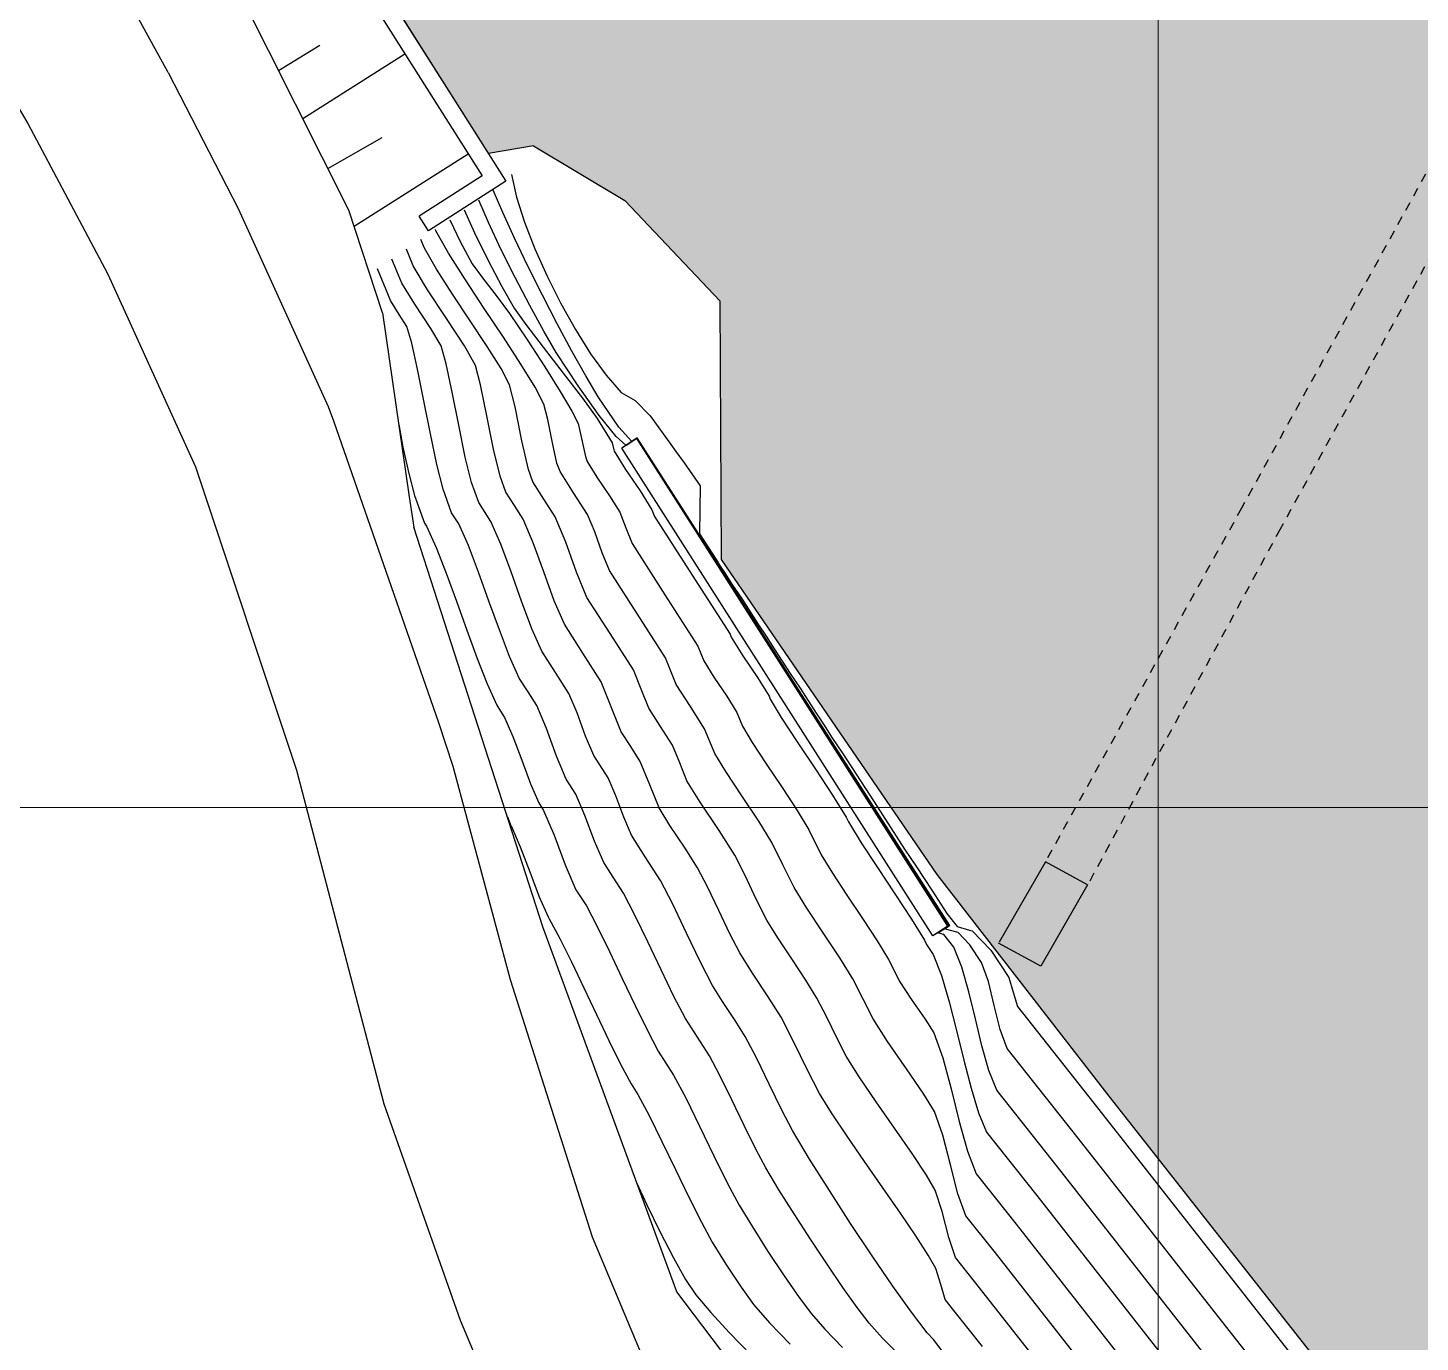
# Model space of a CAD drawing. Extents: x 61466 to 63015, y 108404 to 110397.
# Drawn here: x 62839.52 to 62886.5, y 109037.04 to 109081.38 of the extents above; entities that cross this region are included whole.
import ezdxf

# ---------------------------------------------------------------- set-up
doc = ezdxf.new("R2010")
doc.units = 0
doc.header["$LTSCALE"] = 1.000015
doc.header["$MEASUREMENT"] = 0
doc.linetypes.add('DOT', pattern=[0.55, 0.3, -0.25])
for name, color, linetype in [('Bâti', 7, 'Continuous'), ('colore lago', 131, 'Continuous'), ('coordinate', 2, 'Continuous'), ('curve livello 5m', 7, 'Continuous'), ('Limite fiume', 6, 'Continuous'), ('pendenze', 2, 'Continuous'), ('Strade', 7, 'Continuous'), ('TalusHautBas', 7, 'Continuous')]:
    doc.layers.add(name, color=color, linetype=linetype)
doc.layers.add('Colori bordi', color=5, linetype='Continuous', plot=False)
doc.layers.add('no_plot', color=5, linetype='Continuous', plot=False)

msp = doc.modelspace()

# ---------------------------------------------------------------- hatches: boundary and pattern name
at = {"layer": 'colore lago', "linetype": 'Continuous', "lineweight": 0}
msp.add_hatch(color=256, dxfattribs=at).paths.add_polyline_path([(62975.581, 108981.848), (62972.563, 108992.078), (62972.159, 108999.722), (62973.022, 109007.77), (62971.274, 109014.677), (62964.726, 109023.502), (62958.063, 109028.933), (62955.276, 109033.134), (62951.179, 109038.433), (62944.971, 109044.58), (62942.828, 109044.354), (62941.256, 109046.058), (62941.518, 109050.317), (62932.519, 109062.712), (62923.949, 109074.515), (62921.068, 109073.828), (62913.169, 109080.232), (62912.424, 109083.359), (62899.063, 109099.351), (62899.187, 109099.452), (62898.973, 109099.701), (62894.248, 109105.211), (62888.989, 109110.74), (62879.9, 109119.979), (62873.641, 109126.426), (62866.263, 109134.064), (62859.634, 109141.122), (62850.425, 109151.454), (62847.28, 109155.501), (62836.245, 109170.983), (62830.549, 109180.12), (62830.097, 109179.839), (62825.256, 109176.833), (62819.938, 109173.531), (62807.248, 109165.652), (62813.286, 109155.991), (62827.781, 109132.797), (62825.357, 109131.271), (62827.221, 109128.084), (62828.208, 109126.068), (62829.848, 109121.716), (62831.445, 109117.447), (62833.184, 109113.299), (62835.862, 109107.959), (62838.858, 109102.878), (62842.822, 109096.611), (62845.343, 109092.552), (62846.651, 109090.446), (62851.47, 109082.811), (62855.067, 109077.137), (62856.583, 109077.401), (62859.665, 109075.554), (62862.875, 109072.174), (62862.914, 109063.446), (62870.198, 109052.816), (62875.993, 109045.342), (62885.568, 109033.177), (62896.673, 109017.402), (62896.556, 109017.052), (62904.818, 109004.914), (62914.53, 108991.082), (62924.555, 108973.607), (62932.466, 108959.046), (62983.134, 108959.046), (62981.291, 108965.356), (62977.169, 108976.649)])

# ---------------------------------------------------------------- linework, layer by layer
at = {"layer": 'Bâti', "linetype": 'Continuous'}
for p, q in [((62851.47, 109082.811), (62855.655, 109076.209)), ((62850.98, 109082.501), (62854.856, 109076.387)), ((62854.856, 109076.387), (62852.728, 109075.026)), ((62855.655, 109076.209), (62853.04, 109074.537)), ((62853.04, 109074.537), (62852.728, 109075.026)), ((62860.079, 109067.553), (62859.569, 109067.201)), ((62860.075, 109067.523), (62859.569, 109067.201)), ((62870.062, 109050.75), (62859.569, 109067.201)), ((62870.568, 109051.072), (62860.075, 109067.523)), ((62870.634, 109051.095), (62860.079, 109067.553)), ((62873.856, 109053.245), (62872.292, 109050.53)), ((62875.281, 109052.467), (62873.856, 109053.245)), ((62875.281, 109052.467), (62873.699, 109049.72)), ((62870.634, 109051.095), (62870.062, 109050.75)), ((62870.568, 109051.072), (62870.062, 109050.75)), ((62873.699, 109049.72), (62872.274, 109050.498))]:
    msp.add_line(p, q, dxfattribs=at)
at = {"layer": 'Bâti', "linetype": 'DOT'}
for p, q in [((62887.478, 109077.892), (62880.476, 109065.178)), ((62888.775, 109077.178), (62881.773, 109064.464)), ((62880.476, 109065.178), (62873.856, 109053.245)), ((62881.776, 109064.469), (62875.281, 109052.467))]:
    msp.add_line(p, q, dxfattribs=at)
at = {"layer": 'Colori bordi', "linetype": 'Continuous', "lineweight": 0, "flags": 128}
msp.add_lwpolyline([(62851.47, 109082.811), (62855.067, 109077.137), (62856.583, 109077.401), (62859.665, 109075.554), (62862.875, 109072.174), (62862.914, 109063.446), (62870.198, 109052.816), (62875.993, 109045.342), (62885.568, 109033.177), (62896.673, 109017.402), (62896.556, 109017.052), (62904.818, 109004.914), (62914.53, 108991.082), (62924.555, 108973.607), (62932.466, 108959.046), (62983.134, 108959.046)], dxfattribs=at)
at = {"layer": 'coordinate', "linetype": 'Continuous', "lineweight": 0}
for p, q in [((62877.666, 109333.555), (62877.666, 108959.046)), ((62727.666, 109055.071), (62905.322, 109055.071))]:
    msp.add_line(p, q, dxfattribs=at)
at = {"layer": 'curve livello 5m', "color": 2, "flags": 128}
for points in [[(62854.251, 109075.241), (62854.592, 109074.469), (62855.04, 109073.555), (62855.514, 109072.654), (62855.937, 109071.923), (62855.937, 109071.923), (62856.323, 109071.374), (62856.911, 109070.603), (62857.586, 109069.734), (62858.233, 109068.891), (62858.738, 109068.197), (62858.738, 109068.197), (62859.245, 109067.384), (62859.299, 109067.139), (62859.312, 109067.103), (62859.69, 109066.486), (62860.187, 109065.76), (62860.582, 109065.122), (62860.582, 109065.122), (62860.671, 109064.894), (62861.943, 109062.911), (62863.217, 109060.925), (62863.259, 109060.82), (62863.648, 109060.191), (62864.142, 109059.467), (62864.534, 109058.833), (62864.534, 109058.833), (62864.573, 109058.737), (62864.941, 109058.117), (62865.482, 109057.29), (62866.096, 109056.374), (62866.678, 109055.49), (62867.129, 109054.756), (62867.129, 109054.756), (62867.212, 109054.588), (62867.639, 109053.888), (62868.189, 109053.048), (62868.782, 109052.159), (62869.337, 109051.311), (62869.776, 109050.596), (62869.776, 109050.596), (62869.848, 109050.452), (62870.068, 109050.121), (62870.346, 109049.403), (62870.607, 109048.522), (62870.858, 109047.549), (62871.103, 109046.553), (62871.35, 109045.603), (62871.604, 109044.771), (62871.871, 109044.125), (62871.871, 109044.125), (62873.567, 109041.983), (62879.115, 109034.907)], [(62870.882, 109036.075), (62870.076, 109037.13), (62869.865, 109037.354), (62869.341, 109038.046), (62868.71, 109038.932), (62868.011, 109039.951), (62867.283, 109041.045), (62866.568, 109042.153), (62865.903, 109043.216), (62865.329, 109044.173), (62864.966, 109044.862), (62864.54, 109045.738), (62864.108, 109046.626), (62863.731, 109047.347), (62863.386, 109047.894), (62862.965, 109048.528), (62862.627, 109049.066), (62862.215, 109049.862), (62861.749, 109050.838), (62861.283, 109051.815), (62860.872, 109052.611), (62860.356, 109053.411), (62859.89, 109054.141), (62859.631, 109054.748), (62859.358, 109055.474), (62859.099, 109056.081), (62858.619, 109056.83), (62858.344, 109057.483), (62858.057, 109058.265), (62857.782, 109058.919), (62857.324, 109059.634), (62856.866, 109060.347), (62856.533, 109061.105), (62856.184, 109062.039), (62855.83, 109063.032), (62855.481, 109063.966), (62855.148, 109064.725), (62854.737, 109065.366), (62854.493, 109066.04), (62854.284, 109066.898), (62854.061, 109067.979), (62853.84, 109069.093), (62853.637, 109070.046), (62853.467, 109070.648), (62853.119, 109071.243), (62852.581, 109072.056), (62852.145, 109072.77), (62851.977, 109073.175), (62851.808, 109073.58)]]:
    msp.add_lwpolyline(points, dxfattribs=at)
at = {"layer": 'Limite fiume', "linetype": 'Continuous'}
for p, q in [((62856.583, 109077.401), (62855.067, 109077.137)), ((62856.583, 109077.401), (62859.665, 109075.554)), ((62859.665, 109075.554), (62862.875, 109072.174)), ((62862.875, 109072.174), (62862.914, 109063.446)), ((62862.914, 109063.446), (62870.198, 109052.816)), ((62870.198, 109052.816), (62875.993, 109045.342)), ((62875.993, 109045.342), (62885.568, 109033.177))]:
    msp.add_line(p, q, dxfattribs=at)
at = {"layer": 'no_plot', "flags": 128}
for points in [[(62855.843, 109076.434), (62856.016, 109075.674), (62856.283, 109074.828), (62856.63, 109073.928), (62857.042, 109073.003), (62857.503, 109072.085), (62857.999, 109071.202), (62858.513, 109070.386), (62859.032, 109069.667), (62859.539, 109069.074), (62860.014, 109068.809), (62860.527, 109068.294), (62861.103, 109067.487), (62861.386, 109067.091), (62861.665, 109066.7), (62862.213, 109065.931), (62862.202, 109065.129), (62862.187, 109064.314), (62862.749, 109063.44), (62862.818, 109063.332), (62862.888, 109063.224), (62863.026, 109063.009), (62863.301, 109062.581), (62863.601, 109062.143), (62864.157, 109061.279), (62864.432, 109060.853), (62864.568, 109060.641), (62864.704, 109060.431), (62865.241, 109059.597), (62865.579, 109059.103), (62866.12, 109058.264), (62866.387, 109057.849), (62866.652, 109057.439), (62867.013, 109056.912), (62868.076, 109055.265), (62869.104, 109053.673), (62869.511, 109053.077), (62869.769, 109052.678), (62870.025, 109052.282), (62870.531, 109051.5), (62870.88, 109051.059), (62871.301, 109050.941), (62871.391, 109050.916), (62872.014, 109050.263), (62872.622, 109049.34), (62872.77, 109048.848), (62872.917, 109048.358), (62875.665, 109044.888), (62884.654, 109033.422)], [(62880.961, 109034.412), (62874.267, 109042.952), (62872.22, 109045.536), (62871.949, 109046.205), (62871.713, 109047.034), (62871.495, 109047.944), (62871.277, 109048.854), (62871.04, 109049.686), (62870.769, 109050.36), (62870.769, 109050.36), (62870.429, 109050.795), (62870.23, 109050.851), (62870.335, 109050.917), (62870.439, 109050.984), (62870.587, 109051.079), (62870.394, 109051.381), (62869.93, 109052.107), (62869.834, 109052.258), (62869.602, 109052.621), (62869.506, 109052.771), (62869.273, 109053.135), (62868.89, 109053.732), (62867.959, 109055.192), (62867.58, 109055.783), (62866.645, 109057.249), (62866.551, 109057.395), (62866.317, 109057.763), (62866.082, 109058.13), (62865.988, 109058.277), (62865.519, 109059.013), (62865.332, 109059.305), (62864.861, 109060.043), (62864.675, 109060.333), (62864.557, 109060.518), (62864.51, 109060.59), (62864.393, 109060.775), (62864.346, 109060.848), (62864.11, 109061.217), (62864.018, 109061.362), (62863.545, 109062.102), (62863.361, 109062.39), (62863.124, 109062.761), (62863.032, 109062.904), (62862.914, 109063.09), (62862.868, 109063.161), (62862.809, 109063.254), (62862.786, 109063.29), (62862.727, 109063.383), (62862.704, 109063.418), (62862.23, 109064.162), (62862.047, 109064.447), (62861.572, 109065.191), (62861.39, 109065.475), (62861.152, 109065.848), (62861.062, 109065.989), (62860.823, 109066.362), (62860.733, 109066.503), (62860.256, 109067.251), (62860.076, 109067.531), (62859.708, 109067.296), (62859.378, 109067.589), (62858.803, 109068.306), (62858.091, 109069.301), (62857.354, 109070.428), (62857.354, 109070.428), (62856.932, 109071.143), (62856.456, 109072.01), (62855.962, 109072.958), (62855.488, 109073.915), (62855.068, 109074.811), (62854.739, 109075.573)], [(62882.808, 109033.917), (62874.966, 109043.92), (62872.569, 109046.947), (62872.333, 109047.59), (62872.132, 109048.396), (62871.932, 109049.203), (62871.696, 109049.85), (62871.696, 109049.85), (62871.308, 109050.439), (62870.91, 109050.856), (62870.91, 109050.856), (62870.651, 109050.928), (62870.451, 109050.984), (62870.613, 109051.087), (62870.165, 109051.785), (62869.954, 109052.116), (62869.731, 109052.464), (62869.625, 109052.63), (62869.402, 109052.978), (62869.296, 109053.144), (62868.407, 109054.53), (62867.979, 109055.201), (62867.095, 109056.579), (62866.662, 109057.258), (62866.441, 109057.602), (62866.332, 109057.772), (62866.224, 109057.943), (62866.003, 109058.287), (62865.785, 109058.629), (62865.345, 109059.315), (62865.125, 109059.66), (62864.686, 109060.344), (62864.631, 109060.43), (62864.522, 109060.601), (62864.467, 109060.687), (62864.357, 109060.858), (62864.246, 109061.031), (62864.028, 109061.372), (62863.806, 109061.72), (62863.37, 109062.4), (62863.258, 109062.575), (62863.04, 109062.915), (62862.984, 109063.002), (62862.876, 109063.172), (62862.848, 109063.216), (62862.794, 109063.3), (62862.765, 109063.344), (62862.711, 109063.429), (62862.487, 109063.781), (62862.053, 109064.457), (62861.827, 109064.811), (62861.395, 109065.486), (62861.281, 109065.664), (62861.065, 109066), (62860.952, 109066.178), (62860.736, 109066.514), (62860.508, 109066.872), (62860.078, 109067.543), (62859.901, 109067.43), (62859.466, 109067.914), (62858.771, 109068.933), (62858.771, 109068.933), (62858.351, 109069.636), (62857.883, 109070.469), (62857.387, 109071.391), (62856.885, 109072.361), (62856.398, 109073.339), (62855.945, 109074.282), (62855.548, 109075.152), (62855.228, 109075.905)], [(62853.762, 109074.909), (62854.117, 109074.151), (62854.52, 109073.418), (62854.862, 109072.949), (62855.361, 109072.305), (62855.778, 109071.745), (62856.38, 109070.847), (62856.968, 109069.939), (62857.486, 109069.108), (62857.878, 109068.445), (62858.089, 109068.037), (62858.206, 109067.526), (62858.338, 109066.919), (62858.397, 109066.756), (62858.724, 109066.222), (62859.154, 109065.594), (62859.495, 109065.043), (62859.703, 109064.513), (62859.91, 109063.984), (62861.019, 109062.255), (62862.13, 109060.524), (62862.331, 109060.022), (62862.671, 109059.472), (62863.104, 109058.837), (62863.447, 109058.282), (62863.637, 109057.818), (62863.959, 109057.275), (62864.434, 109056.549), (62864.971, 109055.746), (62865.482, 109054.97), (62865.877, 109054.327), (62866.295, 109053.484), (62866.674, 109052.863), (62867.161, 109052.119), (62867.686, 109051.331), (62868.178, 109050.58), (62868.567, 109049.946), (62868.944, 109049.196), (62869.329, 109048.61), (62869.796, 109047.94), (62870.092, 109047.47), (62870.397, 109046.633), (62870.679, 109045.587), (62870.952, 109044.484), (62871.229, 109043.476), (62871.523, 109042.714), (62872.868, 109041.015), (62877.268, 109035.402)], [(62873.575, 109036.392), (62871.469, 109039.079), (62870.825, 109039.892), (62870.596, 109040.57), (62870.377, 109041.441), (62870.141, 109042.168), (62870.141, 109042.168), (62869.849, 109042.67), (62869.364, 109043.397), (62868.769, 109044.255), (62868.144, 109045.151), (62867.573, 109045.992), (62867.137, 109046.685), (62867.137, 109046.685), (62866.827, 109047.284), (62866.469, 109048.024), (62866.149, 109048.646), (62866.149, 109048.646), (62865.774, 109049.251), (62865.299, 109049.968), (62864.827, 109050.682), (62864.461, 109051.275), (62864.461, 109051.275), (62864.112, 109051.962), (62863.723, 109052.782), (62863.374, 109053.469), (62863.374, 109053.469), (62862.851, 109054.298), (62862.214, 109055.251), (62861.763, 109055.979), (62861.763, 109055.979), (62861.518, 109056.58), (62861.273, 109057.182), (62861.273, 109057.182), (62860.873, 109057.805), (62860.475, 109058.426), (62860.475, 109058.426), (62860.215, 109059.074), (62859.956, 109059.721), (62859.956, 109059.721), (62859.171, 109060.945), (62858.388, 109062.166), (62858.037, 109063.015), (62857.672, 109064.034), (62857.321, 109064.884), (62857.321, 109064.884), (62856.939, 109065.479), (62856.567, 109066.061), (62856.567, 109066.061), (62856.416, 109066.48), (62856.193, 109067.452), (62855.966, 109068.59), (62855.778, 109069.342), (62855.778, 109069.342), (62855.492, 109069.886), (62855.023, 109070.634), (62854.451, 109071.499), (62853.855, 109072.397), (62853.316, 109073.24), (62852.91, 109073.943), (62852.91, 109073.943), (62852.785, 109074.245)], [(62875.422, 109035.897), (62872.169, 109040.047), (62871.174, 109041.303), (62870.905, 109042.04), (62870.652, 109043.018), (62870.395, 109044.017), (62870.117, 109044.819), (62870.117, 109044.819), (62869.76, 109045.402), (62869.168, 109046.261), (62868.531, 109047.18), (62868.041, 109047.941), (62868.041, 109047.941), (62867.703, 109048.609), (62867.358, 109049.296), (62867.358, 109049.296), (62866.918, 109050.005), (62866.361, 109050.847), (62865.808, 109051.684), (62865.378, 109052.379), (62865.378, 109052.379), (62865.002, 109053.139), (62864.626, 109053.898), (62864.626, 109053.898), (62864.183, 109054.611), (62863.614, 109055.466), (62863.07, 109056.287), (62862.7, 109056.899), (62862.7, 109056.899), (62862.36, 109057.732), (62861.88, 109058.48), (62861.403, 109059.224), (62861.403, 109059.224), (62861.043, 109060.123), (62860.095, 109061.6), (62859.149, 109063.075), (62858.906, 109063.665), (62858.652, 109064.373), (62858.408, 109064.963), (62858.408, 109064.963), (62857.938, 109065.694), (62857.482, 109066.408), (62857.482, 109066.408), (62857.377, 109066.699), (62857.222, 109067.376), (62857.064, 109068.167), (62856.934, 109068.689), (62856.934, 109068.689), (62856.638, 109069.263), (62856.163, 109070.038), (62855.57, 109070.945), (62854.923, 109071.917), (62854.286, 109072.884), (62853.721, 109073.778), (62853.293, 109074.53), (62853.293, 109074.53), (62853.274, 109074.577)], [(62871.729, 109036.887), (62870.77, 109038.111), (62870.477, 109038.481), (62870.323, 109038.986), (62870.165, 109039.517), (62870.165, 109039.517), (62869.906, 109039.977), (62869.49, 109040.62), (62868.963, 109041.394), (62868.369, 109042.248), (62867.754, 109043.13), (62867.163, 109043.989), (62866.641, 109044.772), (62866.233, 109045.429), (62866.233, 109045.429), (62865.828, 109046.213), (62865.359, 109047.182), (62864.94, 109047.997), (62864.94, 109047.997), (62864.504, 109048.689), (62863.972, 109049.49), (62863.544, 109050.171), (62863.544, 109050.171), (62863.211, 109050.815), (62862.834, 109051.605), (62862.456, 109052.396), (62862.123, 109053.04), (62862.123, 109053.04), (62861.702, 109053.707), (62861.19, 109054.474), (62860.826, 109055.06), (62860.826, 109055.06), (62860.506, 109055.846), (62860.186, 109056.631), (62860.186, 109056.631), (62859.865, 109057.131), (62859.547, 109057.628), (62859.547, 109057.628), (62859.208, 109058.474), (62858.869, 109059.32), (62858.869, 109059.32), (62858.248, 109060.289), (62857.627, 109061.257), (62857.287, 109062.05), (62856.931, 109063.03), (62856.575, 109064.01), (62856.235, 109064.804), (62856.235, 109064.804), (62855.939, 109065.264), (62855.652, 109065.714), (62855.652, 109065.714), (62855.455, 109066.26), (62855.24, 109067.163), (62855.013, 109068.29), (62854.799, 109069.335), (62854.623, 109069.995), (62854.623, 109069.995), (62854.255, 109070.651), (62853.653, 109071.571), (62853.012, 109072.543), (62852.528, 109073.356), (62852.528, 109073.356), (62852.297, 109073.913)], [(62868.938, 109036.596), (62868.366, 109037.177), (62867.914, 109037.673), (62867.914, 109037.673), (62867.511, 109038.205), (62867.025, 109038.887), (62866.488, 109039.671), (62865.928, 109040.512), (62865.378, 109041.364), (62864.867, 109042.181), (62864.426, 109042.918), (62864.426, 109042.918), (62864.088, 109043.549), (62863.693, 109044.351), (62863.276, 109045.214), (62862.874, 109046.033), (62862.522, 109046.697), (62862.522, 109046.697), (62862.113, 109047.333), (62861.71, 109047.962), (62861.71, 109047.962), (62861.325, 109048.696), (62860.891, 109049.595), (62860.44, 109050.549), (62860.005, 109051.448), (62859.62, 109052.182), (62859.62, 109052.182), (62859.27, 109052.725), (62858.953, 109053.222), (62858.953, 109053.222), (62858.645, 109053.944), (62858.32, 109054.809), (62858.012, 109055.531), (62858.012, 109055.531), (62857.691, 109056.031), (62857.364, 109056.809), (62857.022, 109057.74), (62856.695, 109058.518), (62856.695, 109058.518), (62856.4, 109058.978), (62856.105, 109059.438), (62855.776, 109060.171), (62855.433, 109061.066), (62855.083, 109062.041), (62854.733, 109063.017), (62854.39, 109063.912), (62854.061, 109064.645), (62854.061, 109064.645), (62853.822, 109065.019), (62853.532, 109065.821), (62853.326, 109066.646), (62853.107, 109067.682), (62852.885, 109068.798), (62852.671, 109069.861), (62852.477, 109070.739), (62852.312, 109071.3), (62852.312, 109071.3), (62852.057, 109071.714), (62851.762, 109072.183), (62851.762, 109072.183), (62851.692, 109072.351), (62851.32, 109073.248)], [(62852.038, 109067.995), (62852.18, 109067.236), (62852.378, 109066.349), (62852.571, 109065.601), (62852.907, 109064.671), (62852.974, 109064.566), (62853.3, 109063.85), (62853.639, 109062.988), (62853.985, 109062.037), (62854.334, 109061.057), (62854.68, 109060.106), (62855.018, 109059.244), (62855.344, 109058.529), (62855.476, 109058.323), (62855.608, 109058.116), (62855.889, 109057.471), (62856.186, 109056.675), (62856.482, 109055.879), (62856.763, 109055.233), (62856.925, 109054.98), (62857.282, 109054.143), (62857.659, 109053.14), (62858.016, 109052.303), (62858.369, 109051.754), (62858.736, 109051.06), (62859.147, 109050.219), (62859.581, 109049.305), (62860.015, 109048.391), (62860.426, 109047.55), (62860.793, 109046.857), (62861.313, 109046.048), (62861.721, 109045.276), (62862.188, 109044.327), (62862.672, 109043.325), (62863.13, 109042.395), (62863.522, 109041.662), (62863.969, 109040.923), (62864.495, 109040.098), (62865.042, 109039.276), (62865.551, 109038.545), (62865.963, 109037.992), (62866.418, 109037.474), (62867.012, 109036.858)], [(62855.704, 109054.761), (62855.835, 109054.435), (62855.838, 109054.43), (62856.139, 109053.748), (62856.459, 109052.907), (62856.779, 109052.066), (62857.08, 109051.384), (62857.117, 109051.325), (62857.471, 109050.661), (62857.866, 109049.864), (62858.284, 109048.989), (62858.71, 109048.087), (62859.128, 109047.212), (62859.522, 109046.416), (62859.876, 109045.753), (62860.104, 109045.398), (62860.485, 109044.684), (62860.919, 109043.813), (62861.376, 109042.868), (62861.83, 109041.93), (62862.253, 109041.082), (62862.618, 109040.406), (62863.071, 109039.673), (62863.587, 109038.897), (62864.011, 109038.312), (62864.548, 109037.693), (62865.241, 109036.964)], [(62860.063, 109042.429), (62860.409, 109041.672), (62860.852, 109040.771), (62861.312, 109039.879), (62861.714, 109039.151), (62862.06, 109038.631), (62862.567, 109038.036), (62863.203, 109037.35), (62863.927, 109036.602)]]:
    msp.add_lwpolyline(points, dxfattribs=at)
at = {"layer": 'pendenze', "linetype": 'Continuous'}
for p, q in [((62847.981, 109079.946), (62849.372, 109080.796)), ((62848.799, 109078.318), (62852.247, 109080.503)), ((62849.646, 109076.634), (62851.48, 109077.678)), ((62850.529, 109074.689), (62854.383, 109077.132))]:
    msp.add_line(p, q, dxfattribs=at)
at = {"layer": 'Strade', "linetype": 'Continuous'}
msp.add_line((62844.262, 109079.874), (62842.953, 109082.248), dxfattribs=at)
at = {"layer": 'Strade', "linetype": 'Continuous', "flags": 128}
for points in [[(62799.339, 109126.722), (62802.345, 109122.49), (62803.7, 109123.408), (62806.752, 109120.491), (62807.428, 109120.51), (62810.205, 109119.064), (62812.938, 109116.907), (62815.51, 109114.143), (62817.784, 109111.123), (62827.967, 109096.027), (62836.764, 109082.795), (62839.528, 109078.155), (62842.22, 109073.076), (62845.177, 109066.568), (62848.589, 109056.341), (62851.531, 109045.082), (62854.116, 109037.774), (62856.795, 109031.384), (62859.857, 109025.149), (62871.562, 109002.53), (62884.409, 108977.621), (62887.836, 108970.507), (62891.26, 108962.592), (62892.597, 108959.046)], [(62844.262, 109079.874), (62846.616, 109075.284), (62849.653, 109068.602), (62849.841, 109068.123), (62853.379, 109057.939), (62853.868, 109056.474), (62855.794, 109049.269), (62858.562, 109040.591), (62861.521, 109033.533), (62864.491, 109027.486), (62876.173, 109004.912), (62889.054, 108979.936), (62892.557, 108972.664), (62896.072, 108964.539), (62898.144, 108959.046)]]:
    msp.add_lwpolyline(points, dxfattribs=at)
at = {"layer": 'TalusHautBas', "linetype": 'Continuous'}
for p, q in [((62850.35, 109075.231), (62842.431, 109090.991)), ((62851.489, 109071.765), (62850.35, 109075.231)), ((62851.489, 109071.765), (62852.392, 109065.56)), ((62852.392, 109065.56), (62852.545, 109064.534)), ((62856.905, 109051.046), (62852.545, 109064.534)), ((62861.416, 109038.736), (62856.905, 109051.046)), ((62866.673, 109031.816), (62861.416, 109038.736))]:
    msp.add_line(p, q, dxfattribs=at)

doc.saveas('drawing.dxf')
